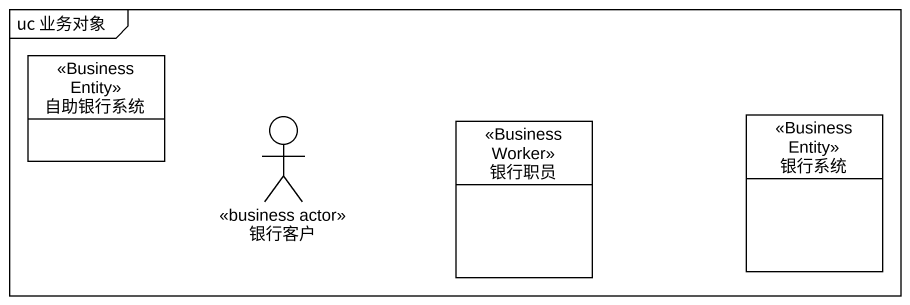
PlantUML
@startuml
mainframe uc 业务对象
allowmixing
hide circle
hide empty members
class 自助银行系统 <<Business Entity>>
actor 银行客户 <<business actor>>
class 银行职员 <<Business Worker>>
class 银行系统 <<Business Entity>>
@enduml
